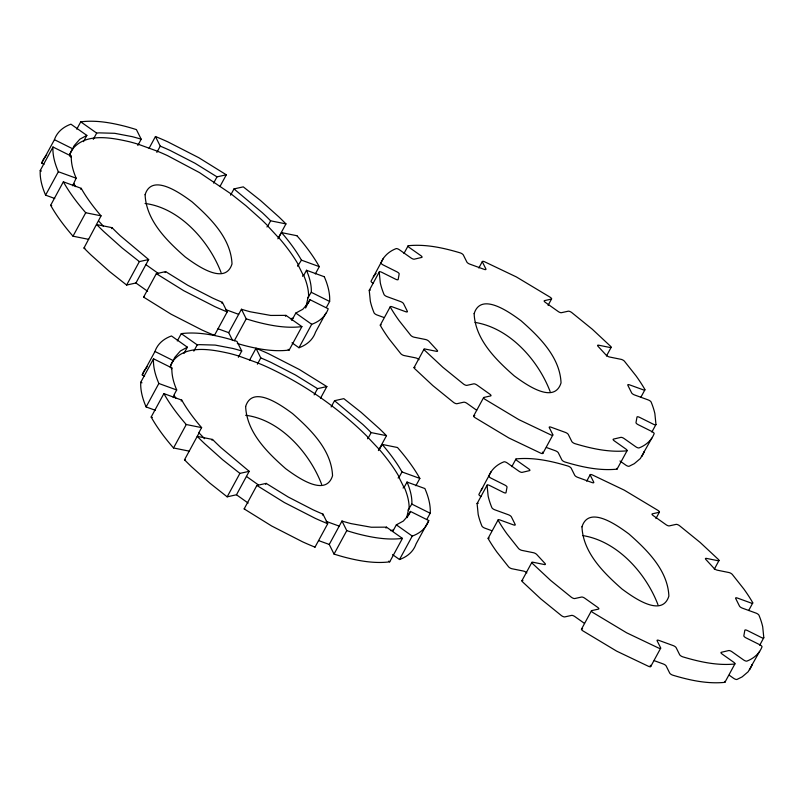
<?xml version="1.0" encoding="UTF-8"?>
<svg xmlns="http://www.w3.org/2000/svg" width="804" height="804" viewBox="0 0 804 804"><rect width="100%" height="100%" fill="white"/><g stroke="black" fill="none" stroke-linecap="round" stroke-linejoin="round"><path stroke-width="1.21" d="M651.853 432.06L655.963 424.502L654.878 413.698A258.858 83.847 28.5 0 0 651.129 402.04A2.653 0.864 28.5 0 0 648.205 399.92L634.537 394.955A2.653 0.864 28.5 0 1 631.642 392.905L627.813 385.216A2.653 0.864 28.5 0 1 629.492 384.835L643.17 389.799A2.653 0.864 28.5 0 0 644.818 389.357A258.858 83.847 28.5 0 0 636.044 375.87L624.457 361.237A2.653 0.864 28.5 0 0 621.11 359.348L609.492 356.996A2.653 0.864 28.5 0 1 606.206 355.177L597.945 346.212A2.653 0.864 28.5 0 1 598.618 345.187L610.115 347.519A2.653 0.864 28.5 0 0 610.698 346.403L592.337 329.258L571.664 312.495A2.653 0.864 28.5 0 0 568.257 311.188L561.443 312.696A2.653 0.864 28.5 0 1 558.197 311.51L545.303 302.354A2.653 0.864 28.5 0 1 544.459 300.636L551.283 299.118A2.653 0.864 28.5 0 0 550.258 297.279L516.379 276.938L484.36 261.662A2.653 0.864 28.5 0 0 482.4 261.943L485.907 268.988A2.653 0.864 28.5 0 1 484.219 269.37L469.767 264.114A2.653 0.864 28.5 0 1 466.873 262.064L463.355 255.019A2.653 0.864 28.5 0 0 460.189 252.868C443.486 247.873 425.979 244.004 408.462 245.702A2.653 0.864 28.5 0 0 409.216 247.451L420.904 255.692A2.653 0.864 28.5 0 1 421.768 257.421L414.311 259.169A2.653 0.864 28.5 0 1 411.075 258.004L399.417 249.773A2.653 0.864 28.5 0 0 396.091 248.627C389.468 251.16 383.568 256.124 381.016 262.858A2.653 0.864 28.5 0 0 383.206 264.978L396.975 271.852A2.653 0.864 28.5 0 1 399.176 273.913L398.171 279.511A2.653 0.864 28.5 0 1 395.648 279.219L381.739 272.285A2.653 0.864 28.5 0 0 379.217 272.033L369.247 290.385L370.332 301.198A258.858 83.847 28.5 0 0 374.081 312.856A2.653 0.864 28.5 0 0 377.006 314.967L383.84 317.449M379.217 272.033L380.302 282.847A258.858 83.847 28.5 0 0 384.041 294.505A2.653 0.864 28.5 0 0 386.965 296.616L400.643 301.59A2.653 0.864 28.5 0 1 403.538 303.641L407.367 311.329A2.653 0.864 28.5 0 1 405.678 311.711L392.01 306.736A2.653 0.864 28.5 0 0 390.362 307.188A258.858 83.847 28.5 0 0 399.136 320.675L410.713 335.298A2.653 0.864 28.5 0 0 414.06 337.198L425.688 339.539A2.653 0.864 28.5 0 1 428.964 341.358L437.225 350.333A2.653 0.864 28.5 0 1 436.552 351.348L425.055 349.026A2.653 0.864 28.5 0 0 424.482 350.142L442.843 367.277L463.506 384.051A2.653 0.864 28.5 0 0 466.923 385.357L473.727 383.85A2.653 0.864 28.5 0 1 476.973 385.026L489.867 394.191A2.653 0.864 28.5 0 1 490.711 395.91L483.887 397.417A2.653 0.864 28.5 0 0 484.912 399.256L518.801 419.608L550.81 434.874A2.653 0.864 28.5 0 0 552.78 434.602L549.263 427.547A2.653 0.864 28.5 0 1 550.951 427.165L565.403 432.421A2.653 0.864 28.5 0 1 568.307 434.472L571.815 441.527A2.653 0.864 28.5 0 0 574.981 443.667C591.684 448.672 609.191 452.531 626.718 450.833A2.653 0.864 28.5 0 0 625.954 449.094L614.276 440.853A2.653 0.864 28.5 0 1 613.402 439.125L620.869 437.366A2.653 0.864 28.5 0 1 624.105 438.542L635.763 446.763A2.653 0.864 28.5 0 0 639.09 447.908C645.702 445.376 651.602 440.421 654.154 433.678A2.653 0.864 28.5 0 0 651.964 431.557L638.205 424.693A2.653 0.864 28.5 0 1 635.994 422.623L636.999 417.035A2.653 0.864 28.5 0 1 639.522 417.326L653.431 424.261A2.653 0.864 28.5 0 0 655.963 424.502M759.7 645.25L763.8 637.693L762.715 626.889A258.858 83.847 28.5 0 0 758.966 615.231A2.653 0.864 28.5 0 0 756.041 613.12L742.373 608.146A2.653 0.864 28.5 0 1 739.479 606.095L735.65 598.407A2.653 0.864 28.5 0 1 737.338 598.025L751.006 603A2.653 0.864 28.5 0 0 752.655 602.548A258.858 83.847 28.5 0 0 743.881 589.061L732.303 574.428A2.653 0.864 28.5 0 0 728.947 572.538L717.329 570.187A2.653 0.864 28.5 0 1 714.052 568.368L705.791 559.403A2.653 0.864 28.5 0 1 706.455 558.388L717.962 560.71A2.653 0.864 28.5 0 0 718.535 559.594L700.173 542.459L679.501 525.685A2.653 0.864 28.5 0 0 676.094 524.379L669.29 525.886A2.653 0.864 28.5 0 1 666.044 524.7L653.149 515.545A2.653 0.864 28.5 0 1 652.305 513.826L659.119 512.309A2.653 0.864 28.5 0 0 658.104 510.47L624.216 490.128L592.206 474.852A2.653 0.864 28.5 0 0 590.236 475.134L593.744 482.179A2.653 0.864 28.5 0 1 592.066 482.571L577.604 477.305A2.653 0.864 28.5 0 1 574.709 475.254L571.202 468.209A2.653 0.864 28.5 0 0 568.036 466.069C551.333 461.064 533.826 457.195 516.299 458.893A2.653 0.864 28.5 0 0 517.062 460.642L528.741 468.883A2.653 0.864 28.5 0 1 529.615 470.611L522.148 472.36A2.653 0.864 28.5 0 1 518.912 471.194L507.254 462.963A2.653 0.864 28.5 0 0 503.927 461.828C497.314 464.36 491.415 469.315 488.862 476.058A2.653 0.864 28.5 0 0 491.053 478.179L504.811 485.043A2.653 0.864 28.5 0 1 507.022 487.103L506.007 492.701A2.653 0.864 28.5 0 1 503.485 492.41L489.586 485.475A2.653 0.864 28.5 0 0 487.053 485.224L477.094 503.575L478.179 514.389A258.858 83.847 28.5 0 0 481.928 526.047A2.653 0.864 28.5 0 0 484.842 528.158L491.686 530.65M487.053 485.224L488.139 496.038A258.858 83.847 28.5 0 0 491.887 507.696A2.653 0.864 28.5 0 0 494.812 509.806L508.48 514.781A2.653 0.864 28.5 0 1 511.374 516.831L515.203 524.52A2.653 0.864 28.5 0 1 513.515 524.901L499.847 519.927A2.653 0.864 28.5 0 0 498.199 520.379A258.858 83.847 28.5 0 0 506.972 533.866L518.56 548.499A2.653 0.864 28.5 0 0 521.907 550.388L533.524 552.74A2.653 0.864 28.5 0 1 536.811 554.559L545.062 563.524A2.653 0.864 28.5 0 1 544.398 564.539L532.891 562.217A2.653 0.864 28.5 0 0 532.318 563.333L550.68 580.468L571.353 597.241A2.653 0.864 28.5 0 0 574.759 598.548L581.573 597.04A2.653 0.864 28.5 0 1 584.809 598.226L597.714 607.382A2.653 0.864 28.5 0 1 598.558 609.1L591.734 610.608A2.653 0.864 28.5 0 0 592.759 612.447L626.638 632.798L658.647 648.064A2.653 0.864 28.5 0 0 660.617 647.793L657.109 640.748A2.653 0.864 28.5 0 1 658.788 640.356L673.249 645.622A2.653 0.864 28.5 0 1 676.144 647.672L679.651 654.717A2.653 0.864 28.5 0 0 682.827 656.858C699.52 661.863 717.027 665.732 734.554 664.034A2.653 0.864 28.5 0 0 733.791 662.285L722.113 654.044A2.653 0.864 28.5 0 1 721.238 652.315L728.705 650.557A2.653 0.864 28.5 0 1 731.941 651.732L743.599 659.963A2.653 0.864 28.5 0 0 746.926 661.099C753.549 658.566 759.448 653.612 761.991 646.868A2.653 0.864 28.5 0 0 759.81 644.748L746.042 637.884A2.653 0.864 28.5 0 1 743.841 635.823L744.846 630.225A2.653 0.864 28.5 0 1 747.368 630.517L761.267 637.451A2.653 0.864 28.5 0 0 763.8 637.693M69.888 156.388L69.998 153.936A199.231 64.531 28.5 0 1 72.119 149.624C85.234 132.439 111.103 137.615 129.343 141.725A97.967 31.738 28.5 0 1 138.429 144.308L157.463 151.232A97.967 31.738 28.5 0 1 167.433 155.584L199.523 172.619L231.21 194.015M170.518 367.709L170.538 365.719A199.231 64.531 28.5 0 1 172.659 361.408C185.784 344.223 211.643 349.398 229.884 353.509A97.967 31.738 28.5 0 1 238.969 356.092L258.024 363.046A97.967 31.738 28.5 0 1 267.973 367.368C302.585 383.498 334.534 405.347 362.242 431.607A200.799 65.044 28.5 0 1 368.403 437.688L371.177 432.592L386.493 435.688L379.327 448.873M306.183 305.721L308.133 297.209L311.289 292.304A234.748 76.038 28.5 0 0 306.465 270.255M406.723 517.505L408.673 508.992L411.829 504.088L430.18 513.243L427.004 519.103M44.039 164.297L41.707 163.142L54.441 139.695A222.678 72.129 28.5 0 1 56.139 135.876C59.285 130.198 64.903 126.288 70.933 124.178L86.842 135.404L83.465 141.655M76.179 178.207A234.748 76.038 28.5 0 1 71.315 156.147L53.004 147.011L40.27 170.458L41.446 171.041M76.762 129.173L80.742 121.846C95.606 119.987 110.61 122.6 124.992 126.278A117.012 37.899 28.5 0 1 136.419 129.615L141.192 139.213L137.826 145.484M52.963 146.991A253.994 82.269 28.5 0 0 58.35 171.724L45.577 195.151L54.752 198.487M69.998 153.936L72.772 148.84A200.799 65.044 28.5 0 1 74.269 145.554L79.837 139.203L86.842 135.404M69.677 155.232L70.3 154.087M70.832 157.122L71.355 156.167M88.661 239.351L73.003 236.185A253.994 82.269 28.5 0 1 50.652 205.291L63.345 181.825L81.174 188.317L80.661 189.272M93.294 139.343L96.681 133.092L99.033 132.861L114.65 133.303L132.107 136.63A97.967 31.738 28.5 0 1 141.192 139.213M72.651 185.774L76.139 178.197L58.3 171.704M73.003 236.185L85.726 212.738A253.994 82.269 28.5 0 1 63.385 181.845M147.614 291.279L135.936 282.988L126.63 285.048L109.384 271.41L91.063 255.029A222.678 72.129 28.5 0 1 83.968 248.014L101.063 215.834L85.726 212.738M149.092 148.268L155.453 136.539A117.012 37.899 28.5 0 1 167.875 141.876L198.849 157.735L226.316 174.8L219.944 186.518M111.495 228.617L112.017 227.663A199.231 64.531 28.5 0 0 120.309 235.763L148.65 259.541L135.936 282.988M156.86 152.408L160.237 146.137L155.453 136.539M126.63 285.048L139.363 261.601L148.65 259.541M143.604 297.118L156.328 273.672L165.644 271.601L187.674 285.229L212.447 297.982A97.967 31.738 28.5 0 0 222.406 302.324L227.19 311.922L214.457 335.368A117.012 37.899 28.5 0 1 202.045 330.032L171.061 314.183L143.604 297.118L144.187 296.988M213.603 183.101L217 176.86L226.316 174.8M165.121 272.556L165.644 271.601M230.587 195.171L233.994 188.92L243.28 186.86L260.536 200.508L278.847 216.879A222.678 72.129 28.5 0 1 285.953 223.904L277.862 238.808M144.579 376.081L142.248 374.925L154.981 351.479A222.678 72.129 28.5 0 1 156.679 347.66C159.825 341.981 165.443 338.072 171.473 335.961L187.382 347.187L184.015 353.438M155.293 410.271L146.117 406.935A253.994 82.269 28.5 0 1 140.77 382.222L153.544 358.795L171.895 367.951A234.748 76.038 28.5 0 0 176.729 389.99M177.302 340.956L181.282 333.63C196.146 331.771 211.15 334.384 225.532 338.062A117.012 37.899 28.5 0 1 236.959 341.398L241.743 350.996L238.366 357.267M146.117 406.935L158.84 383.488L176.679 389.98L173.915 395.076L176.016 398.432M170.538 365.719L173.312 360.624A200.799 65.044 28.5 0 1 174.81 357.338L180.387 350.986L187.382 347.187M170.227 367.016L170.85 365.87M171.383 368.905L171.895 367.951M204.608 438.693L198.839 432.723L201.613 427.617A234.748 76.038 28.5 0 1 181.764 400.111L163.885 393.608L151.152 417.055L152.298 417.477M193.844 351.127L197.221 344.876L199.573 344.645L215.191 345.087L232.647 348.413A97.967 31.738 28.5 0 1 241.743 350.996M221.894 303.279L222.406 302.324M173.192 397.558L174.438 395.266M266.988 226.999L267.611 225.854L278.486 237.652L281.581 232.627L296.917 235.723M285.953 223.904L270.626 220.809L267.863 225.904A200.799 65.044 28.5 0 0 261.702 219.824L245.944 205.723L231.22 194.015M181.201 401.055L181.724 400.101M232.597 340.484L228.698 332.665L241.451 309.249A97.967 31.738 28.5 0 0 250.536 311.831L270.757 315.439L285.963 315.369L301.902 326.615L289.169 350.062C274.315 351.931 259.3 349.308 244.918 345.63A117.012 37.899 28.5 0 1 237.321 343.479M189.201 451.134L173.543 447.969L186.267 424.522L201.613 427.617M234.286 340.826L246.225 318.846L241.451 309.249M248.155 503.063L236.476 494.772L227.17 496.832L209.924 483.194L191.603 466.812A222.678 72.129 28.5 0 1 184.508 459.798L199.171 432.783M297.55 266.204L301.47 260.154L319.299 266.637L315.329 273.963M249.632 360.051L256.004 348.323A117.012 37.899 28.5 0 1 268.415 353.659L299.389 369.518L326.856 386.583L320.484 398.302M212.035 440.401L212.557 439.446A199.231 64.531 28.5 0 0 220.859 447.547L249.2 471.325L236.476 494.772M302.585 276.325L303.208 275.179L298.173 265.059M257.401 364.192L260.777 357.921L256.004 348.323M285.44 316.324L285.963 315.369M291.772 320.444L293.018 318.153L290.556 318.726M293.038 318.163L295.802 313.068L302.806 309.269L308.374 302.917A200.799 65.044 28.5 0 0 309.872 299.631L328.213 308.776A222.678 72.129 28.5 0 1 326.504 312.585C323.359 318.263 317.741 322.173 311.711 324.293L298.977 347.74L292.013 342.826M307.51 298.354L308.133 297.209M305.61 308.012A199.231 64.531 28.5 0 0 307.108 304.726L309.872 299.631M326.464 307.319L329.64 301.46A253.994 82.269 28.5 0 0 324.293 276.737M325.821 313.168L315.48 332.223A222.678 72.129 28.5 0 1 313.771 336.032C310.635 341.72 305.007 345.619 298.977 347.74M227.17 496.832L239.904 473.385L249.2 471.325M244.145 508.902L256.878 485.455L266.184 483.385L288.214 497.013L312.987 509.766A97.967 31.738 28.5 0 0 322.947 514.108L327.731 523.705L314.997 547.152A117.012 37.899 28.5 0 1 302.585 541.826L271.611 525.967L244.145 508.902L244.728 508.771M373.247 283.33A2.653 0.864 28.5 0 1 371.056 281.209L383.357 258.365M265.662 484.34L266.184 483.385M314.143 394.885L317.54 388.644L326.856 386.583M403.98 253.441L408.08 245.893M331.127 406.955L334.534 400.704L343.821 398.643L361.076 412.291L379.387 428.663A222.678 72.129 28.5 0 1 386.493 435.688M380.292 325.107L390.252 306.756M322.434 515.062L322.947 514.108M367.528 438.783L368.152 437.637L379.347 449.506A234.748 76.038 28.5 0 1 399.196 477.013L402.01 471.938A234.748 76.038 28.5 0 0 382.151 444.421L379.347 449.506M414.06 367.539L424.03 349.187M378.403 450.592L379.026 449.446M478.832 267.993L482.35 261.511M329.248 544.449L341.991 521.032A97.967 31.738 28.5 0 0 351.077 523.615L371.297 527.233L386.503 527.153L402.442 538.399L389.719 561.845C374.855 563.715 359.84 561.091 345.459 557.413A117.012 37.899 28.5 0 1 334.032 554.077L329.248 544.449L318.535 540.559M334.032 554.077L346.765 530.63L341.991 521.032M398.091 477.988L399.236 477.033M403.136 488.108L403.759 486.963L398.714 476.842M409.105 509.203A234.748 76.038 28.5 0 0 404.231 487.134L407.045 482.058L424.884 488.541A253.994 82.269 28.5 0 1 430.22 513.264M385.99 528.107L386.503 527.153M415.869 485.747L419.849 478.42A253.994 82.269 28.5 0 0 397.488 447.516L382.121 444.411M392.935 531.082L396.342 524.851L403.347 521.052L408.914 514.701A200.799 65.044 28.5 0 0 410.422 511.414L428.753 520.56A222.678 72.129 28.5 0 1 427.045 524.369C423.909 530.057 418.281 533.956 412.251 536.077L399.518 559.524L392.553 554.609M408.05 510.138L408.673 508.992M410.422 511.414L407.347 516.359M473.616 416L483.576 397.648M428.753 520.56L416.02 544.006A222.678 72.129 28.5 0 1 414.311 547.815C411.176 553.504 405.548 557.403 399.518 559.524M548.077 305.369L551.594 298.887M481.083 496.52A2.653 0.864 28.5 0 1 478.903 494.4L491.204 471.556M511.816 466.642L515.917 459.084M488.128 538.298L498.098 519.947M542.861 453.376L552.82 435.024M606.457 355.991L611.151 347.358M521.907 580.729L531.866 562.378M586.679 481.184L590.196 474.702M640.818 397.347L644.919 389.789M617.13 469.003L627.1 450.652M619.964 461.004L625.793 465.114A2.653 0.864 28.5 0 0 629.12 466.26L634.286 463.687L640.316 458.561L651.813 438.18M581.463 629.19L591.422 610.839M655.913 518.56L659.431 512.088M650.697 666.566L660.667 648.225M714.304 569.182L718.987 560.549M748.655 610.537L752.755 602.98M724.977 682.194L734.936 663.843M729.268 675.229L733.64 678.315A2.653 0.864 28.5 0 0 736.966 679.45L742.132 676.888L748.162 671.752L759.649 651.371M641.853 456.531L644.185 452.029A2.653 0.864 28.5 0 0 644.044 451.476M749.69 669.722L752.031 665.22A2.653 0.864 28.5 0 0 751.78 664.526M373.398 276.717L376.111 273.43M481.244 489.907L482.772 487.877M46.702 154.84L43.416 159.323A222.678 72.129 28.5 0 0 41.707 163.142M147.243 366.624L143.956 371.106A222.678 72.129 28.5 0 0 142.248 374.925M390.483 530.65L393.558 529.936M474.782 415.578L473.928 415.768A2.653 0.864 28.5 0 0 474.953 417.608L508.831 437.959L540.851 453.225A2.653 0.864 28.5 0 0 542.811 452.953L542.378 452.069M582.619 628.778L581.764 628.959A2.653 0.864 28.5 0 0 582.789 630.798L616.678 651.15L648.687 666.415A2.653 0.864 28.5 0 0 650.657 666.144L650.215 665.26M301.902 326.615C287.038 328.484 272.033 325.861 257.652 322.183A117.012 37.899 28.5 0 1 246.225 318.846M402.442 538.399C387.588 540.268 372.574 537.645 358.192 533.967A117.012 37.899 28.5 0 1 346.765 530.63M145.062 203.482C179.694 207.814 209.261 241.27 221.11 272.616M475.053 322.414C509.595 327.952 538.097 359.971 550.137 391.558M245.602 415.266C280.234 419.598 309.801 453.054 321.65 484.4M582.9 535.605C617.432 541.142 645.944 573.172 657.984 604.749M112.017 227.663L96.691 224.567A222.678 72.129 28.5 0 0 103.796 231.582L122.107 247.954L139.363 261.601M83.958 248.014L84.933 248.205M212.557 439.446L197.231 436.351A222.678 72.129 28.5 0 0 204.337 443.366L222.648 459.747L239.904 473.385M184.508 459.798L185.483 459.988M324.344 276.757L306.505 270.275L303.741 275.37L303.208 275.179M50.612 205.271L51.757 205.693M225.572 309.56L238.677 314.344M546.408 447.486L555.443 450.773A2.653 0.864 28.5 0 1 558.338 452.823L561.855 459.878A2.653 0.864 28.5 0 0 565.021 462.019C581.724 467.023 599.231 470.883 616.748 469.184A2.653 0.864 28.5 0 0 616.969 468.34M217.995 328.776L228.698 332.665M402.01 471.938L419.849 478.42M403.759 486.963L404.281 487.154M326.122 521.344L339.218 526.128M654.245 660.677L663.29 663.973A2.653 0.864 28.5 0 1 666.184 666.024L669.692 673.069A2.653 0.864 28.5 0 0 672.858 675.209C689.561 680.214 707.068 684.083 724.595 682.375A2.653 0.864 28.5 0 0 724.695 681.39M54.441 139.695L72.772 148.84M311.289 292.304L329.64 301.46M154.981 351.479L173.312 360.624M140.811 382.242L141.986 382.825M217 176.86L194.97 163.232L170.197 150.489A97.967 31.738 28.5 0 0 160.237 146.137M317.54 388.644L295.51 375.026L270.737 362.272A97.967 31.738 28.5 0 0 260.777 357.921M156.328 273.672L183.794 290.736L214.768 306.585A117.012 37.899 28.5 0 0 227.19 311.922M256.878 485.455L284.335 502.52L315.319 518.379A117.012 37.899 28.5 0 0 327.731 523.705M80.742 121.846L96.681 133.092M295.802 313.068L311.711 324.293M288.174 349.358L289.169 350.062M181.282 333.63L197.221 344.876M396.342 524.851L412.251 536.077M388.714 561.142L389.719 561.845M476.682 410.251L467.013 403.377A2.653 0.864 28.5 0 0 463.767 402.191L456.953 403.708A2.653 0.864 28.5 0 1 453.546 402.402L432.874 385.629L414.512 368.493A2.653 0.864 28.5 0 1 415.095 367.378M145.896 264.637L158.639 273.682M584.528 623.442L574.85 616.578A2.653 0.864 28.5 0 0 571.604 615.392L564.8 616.899A2.653 0.864 28.5 0 1 561.393 615.593L540.72 598.819L522.359 581.684A2.653 0.864 28.5 0 1 522.932 580.568M246.436 476.42L258.114 484.711M233.994 188.92L262.325 212.708A199.231 64.531 28.5 0 1 270.626 220.809M334.534 400.704L362.875 424.492A199.231 64.531 28.5 0 1 371.167 432.592M98.631 220.999L103.384 226.165M214.155 334.765L214.457 335.368M314.696 546.549L314.997 547.152M73.898 183.483L75.475 186.649M526.841 572.9A2.653 0.864 28.5 0 0 523.565 571.081L511.947 568.74A2.653 0.864 28.5 0 1 508.59 566.85L497.013 552.217A258.858 83.847 28.5 0 1 488.239 538.73A2.653 0.864 28.5 0 1 489.234 538.087M477.094 503.575A2.653 0.864 28.5 0 1 478.239 503.304M419.005 359.71A2.653 0.864 28.5 0 0 415.718 357.891L404.1 355.549A2.653 0.864 28.5 0 1 400.754 353.649L389.166 339.027A258.858 83.847 28.5 0 1 380.392 325.54A2.653 0.864 28.5 0 1 381.186 324.856M369.247 290.385A2.653 0.864 28.5 0 1 370.393 290.113M45.617 195.171A253.994 82.269 28.5 0 1 40.23 170.438M296.947 235.733A253.994 82.269 28.5 0 1 319.258 266.626M281.611 232.637A234.748 76.038 28.5 0 1 301.42 260.134M101.033 215.834A234.748 76.038 28.5 0 1 81.224 188.327M303.691 275.35A234.748 76.038 28.5 0 1 308.555 297.42M278.837 237.733A234.748 76.038 28.5 0 1 298.656 265.23M158.89 383.508A253.994 82.269 28.5 0 1 153.504 358.775M407.005 482.038A234.748 76.038 28.5 0 1 411.869 504.108M173.503 447.959A253.994 82.269 28.5 0 1 151.192 417.075M186.237 424.512A253.994 82.269 28.5 0 1 163.926 393.628M407.648 516.51A199.231 64.531 28.5 0 1 407.206 517.635M145.102 194.689C146.167 220.527 166.87 240.798 185.151 256.898C195.754 264.667 225.07 286.224 232.004 263.963C230.939 238.125 210.246 217.864 191.965 201.764C181.352 193.985 152.046 172.428 145.102 194.689M245.642 406.472C246.707 432.311 267.41 452.582 285.691 468.682C296.304 476.45 325.61 498.008 332.544 475.747C331.479 449.908 310.786 429.648 292.505 413.547C281.892 405.769 252.587 384.211 245.642 406.472M474.139 313.63C475.204 339.469 495.897 359.74 514.178 375.84C524.791 383.608 554.097 405.166 561.041 382.905C559.976 357.066 539.273 336.796 520.992 320.706C510.379 312.927 481.073 291.37 474.139 313.63M581.975 526.821C583.041 552.66 603.744 572.93 622.025 589.03C632.627 596.809 661.943 618.356 668.878 596.106C667.812 570.267 647.119 549.996 628.839 533.896C618.226 526.117 588.92 504.57 581.975 526.821"/></g></svg>
